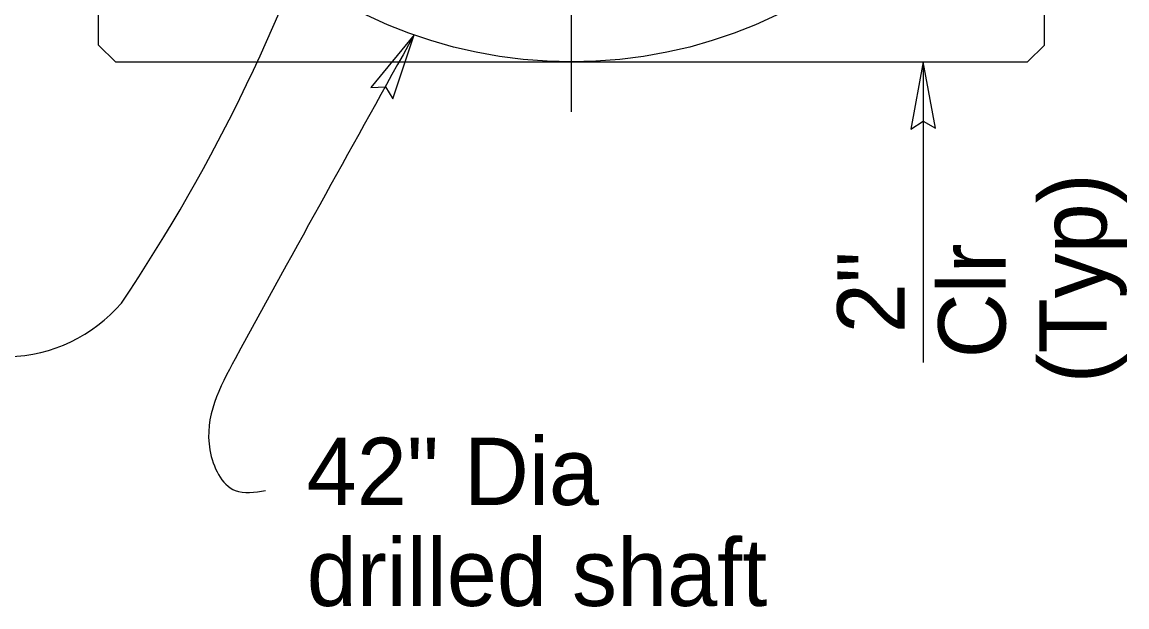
# Model space of a CAD drawing. Extents: x 0 to 2.83, y -0.03 to 1.83.
# Drawn here: x 1.2428 to 1.4564, y 0.7781 to 0.8912 of the extents above; entities that cross this region are included whole.
import ezdxf

# ---------------------------------------------------------------- set-up
doc = ezdxf.new("R2010")
doc.units = 0
for name, color, linetype in [('50', 7, 'Continuous'), ('55', 7, 'Continuous'), ('57', 7, 'Continuous')]:
    doc.layers.add(name, color=color, linetype=linetype)

msp = doc.modelspace()

# ---------------------------------------------------------------- linework, layer by layer
at = {"layer": '50'}
for p, q in [((1.2576098690437705, 0.8867296625885003), (1.2576098690437705, 1.0630296625885003)), ((1.440426535710437, 0.8867296625885003), (1.440426535710437, 1.0630296625885003)), ((1.2576098690437705, 0.8867296625885003), (1.2608682023771038, 0.883471329255167)), ((1.4371682023771037, 0.883471329255167), (1.440426535710437, 0.8867296625885003)), ((1.2608682023771038, 0.883471329255167), (1.4371682023771037, 0.883471329255167))]:
    msp.add_line(p, q, dxfattribs=at)
msp.add_circle((1.34901986904377, 0.9748788292551667), 0.09140625000000001, dxfattribs=at)
at = {"layer": '55'}
for p, q in [((1.3490182023771038, 0.8737796625885004), (1.3490182023771038, 1.0759046625885003)), ((1.4169848690437705, 0.883471329255167), (1.4169848690437705, 0.8253129959218337))]:
    msp.add_line(p, q, dxfattribs=at)
for points in [[(1.3185932023771036, 0.8887129959218336), (1.3102348690437704, 0.8784879959218337), (1.3130432023771037, 0.8786546625885003), (1.3144932023771037, 0.8763129959218336)], [(1.4169848690437705, 0.883471329255167), (1.4146098690437705, 0.8704796625885003), (1.4169848690437705, 0.8719879959218336), (1.4193848690437705, 0.8706296625885003)]]:
    msp.add_lwpolyline(points, close=True, dxfattribs=at)
for centre, radius, start, end in [((0.9760802759231567, 1.0283886267424778), 0.344201238999721, 326.1736888888889, 342.41754166666664), ((1.23943731222167, 0.8562823187176571), 0.02983922670417463, 271.59563888888897, 319.18639166666674)]:
    msp.add_arc(centre, radius, start, end, dxfattribs=at)
msp.add_spline([(1.3185932023771036, 0.8887129959218336), (1.2840182023771038, 0.826046329255167), (1.279126535710437, 0.8084046625885003), (1.2840182023771038, 0.8005629959218337), (1.289901535710437, 0.8005629959218337)], degree=3, dxfattribs=at)

# ---------------------------------------------------------------- texts
at = {"layer": '57'}
for s, p in [('(Typ)  ', (1.4524348190437704, 0.8213046625885003)), (' Clr', (1.432909835710437, 0.8213046625885003)), ('  2"', (1.413384852377104, 0.8213046625885003))]:
    msp.add_text(s, height=0.013016650000000001, rotation=90, dxfattribs=at).set_placement(p)
for s, p in [('42" Dia', (1.2978348690437704, 0.7977630125885004)), ('drilled shaft', (1.2978348690437704, 0.7782380292551668))]:
    msp.add_text(s, height=0.013016650000000001, dxfattribs=at).set_placement(p)

doc.saveas('drawing.dxf')
